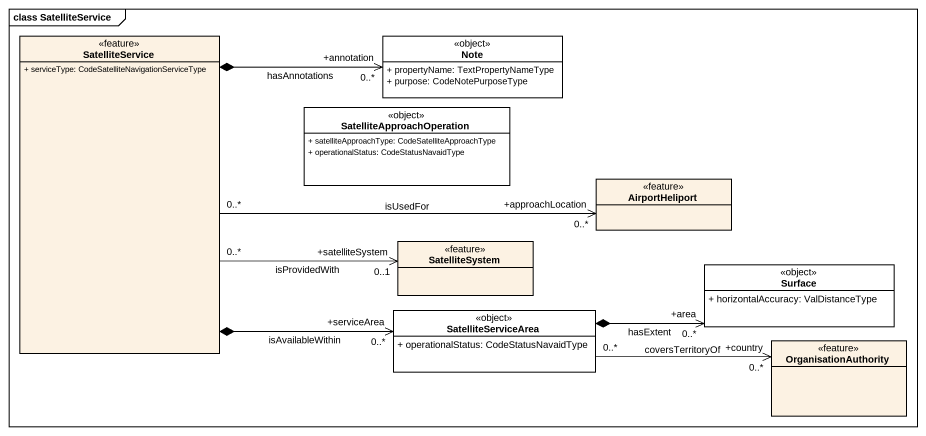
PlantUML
@startuml
mainframe class SatelliteService
hide circle
hide empty members
skinparam classAttributeIconSize 0
class SatelliteService <<feature>> {
  + serviceType: CodeSatelliteNavigationServiceType
}
class "Note" as Note_ <<object>> #FFFFFF {
  + propertyName: TextPropertyNameType
  + purpose: CodeNotePurposeType
}
class SatelliteApproachOperation <<object>> #FFFFFF {
  + satelliteApproachType: CodeSatelliteApproachType
  + operationalStatus: CodeStatusNavaidType
}
class AirportHeliport <<feature>>
class SatelliteSystem <<feature>>
class Surface <<object>> #FFFFFF {
  + horizontalAccuracy: ValDistanceType
}
class SatelliteServiceArea <<object>> #FFFFFF {
  + operationalStatus: CodeStatusNavaidType
}
class OrganisationAuthority <<feature>>
SatelliteService *-right-> "+annotation\n0..*" Note_ : hasAnnotations
SatelliteService "0..*" -right-> "+approachLocation\n0..*" AirportHeliport : isUsedFor
SatelliteService "0..*" -right-> "+satelliteSystem\n0..1" SatelliteSystem : isProvidedWith
SatelliteService *-right-> "+serviceArea\n0..*" SatelliteServiceArea : isAvailableWithin
SatelliteServiceArea *-right-> "+area\n0..*" Surface : hasExtent
SatelliteServiceArea "0..*" -right-> "+country\n0..*" OrganisationAuthority : coversTerritoryOf
@enduml
